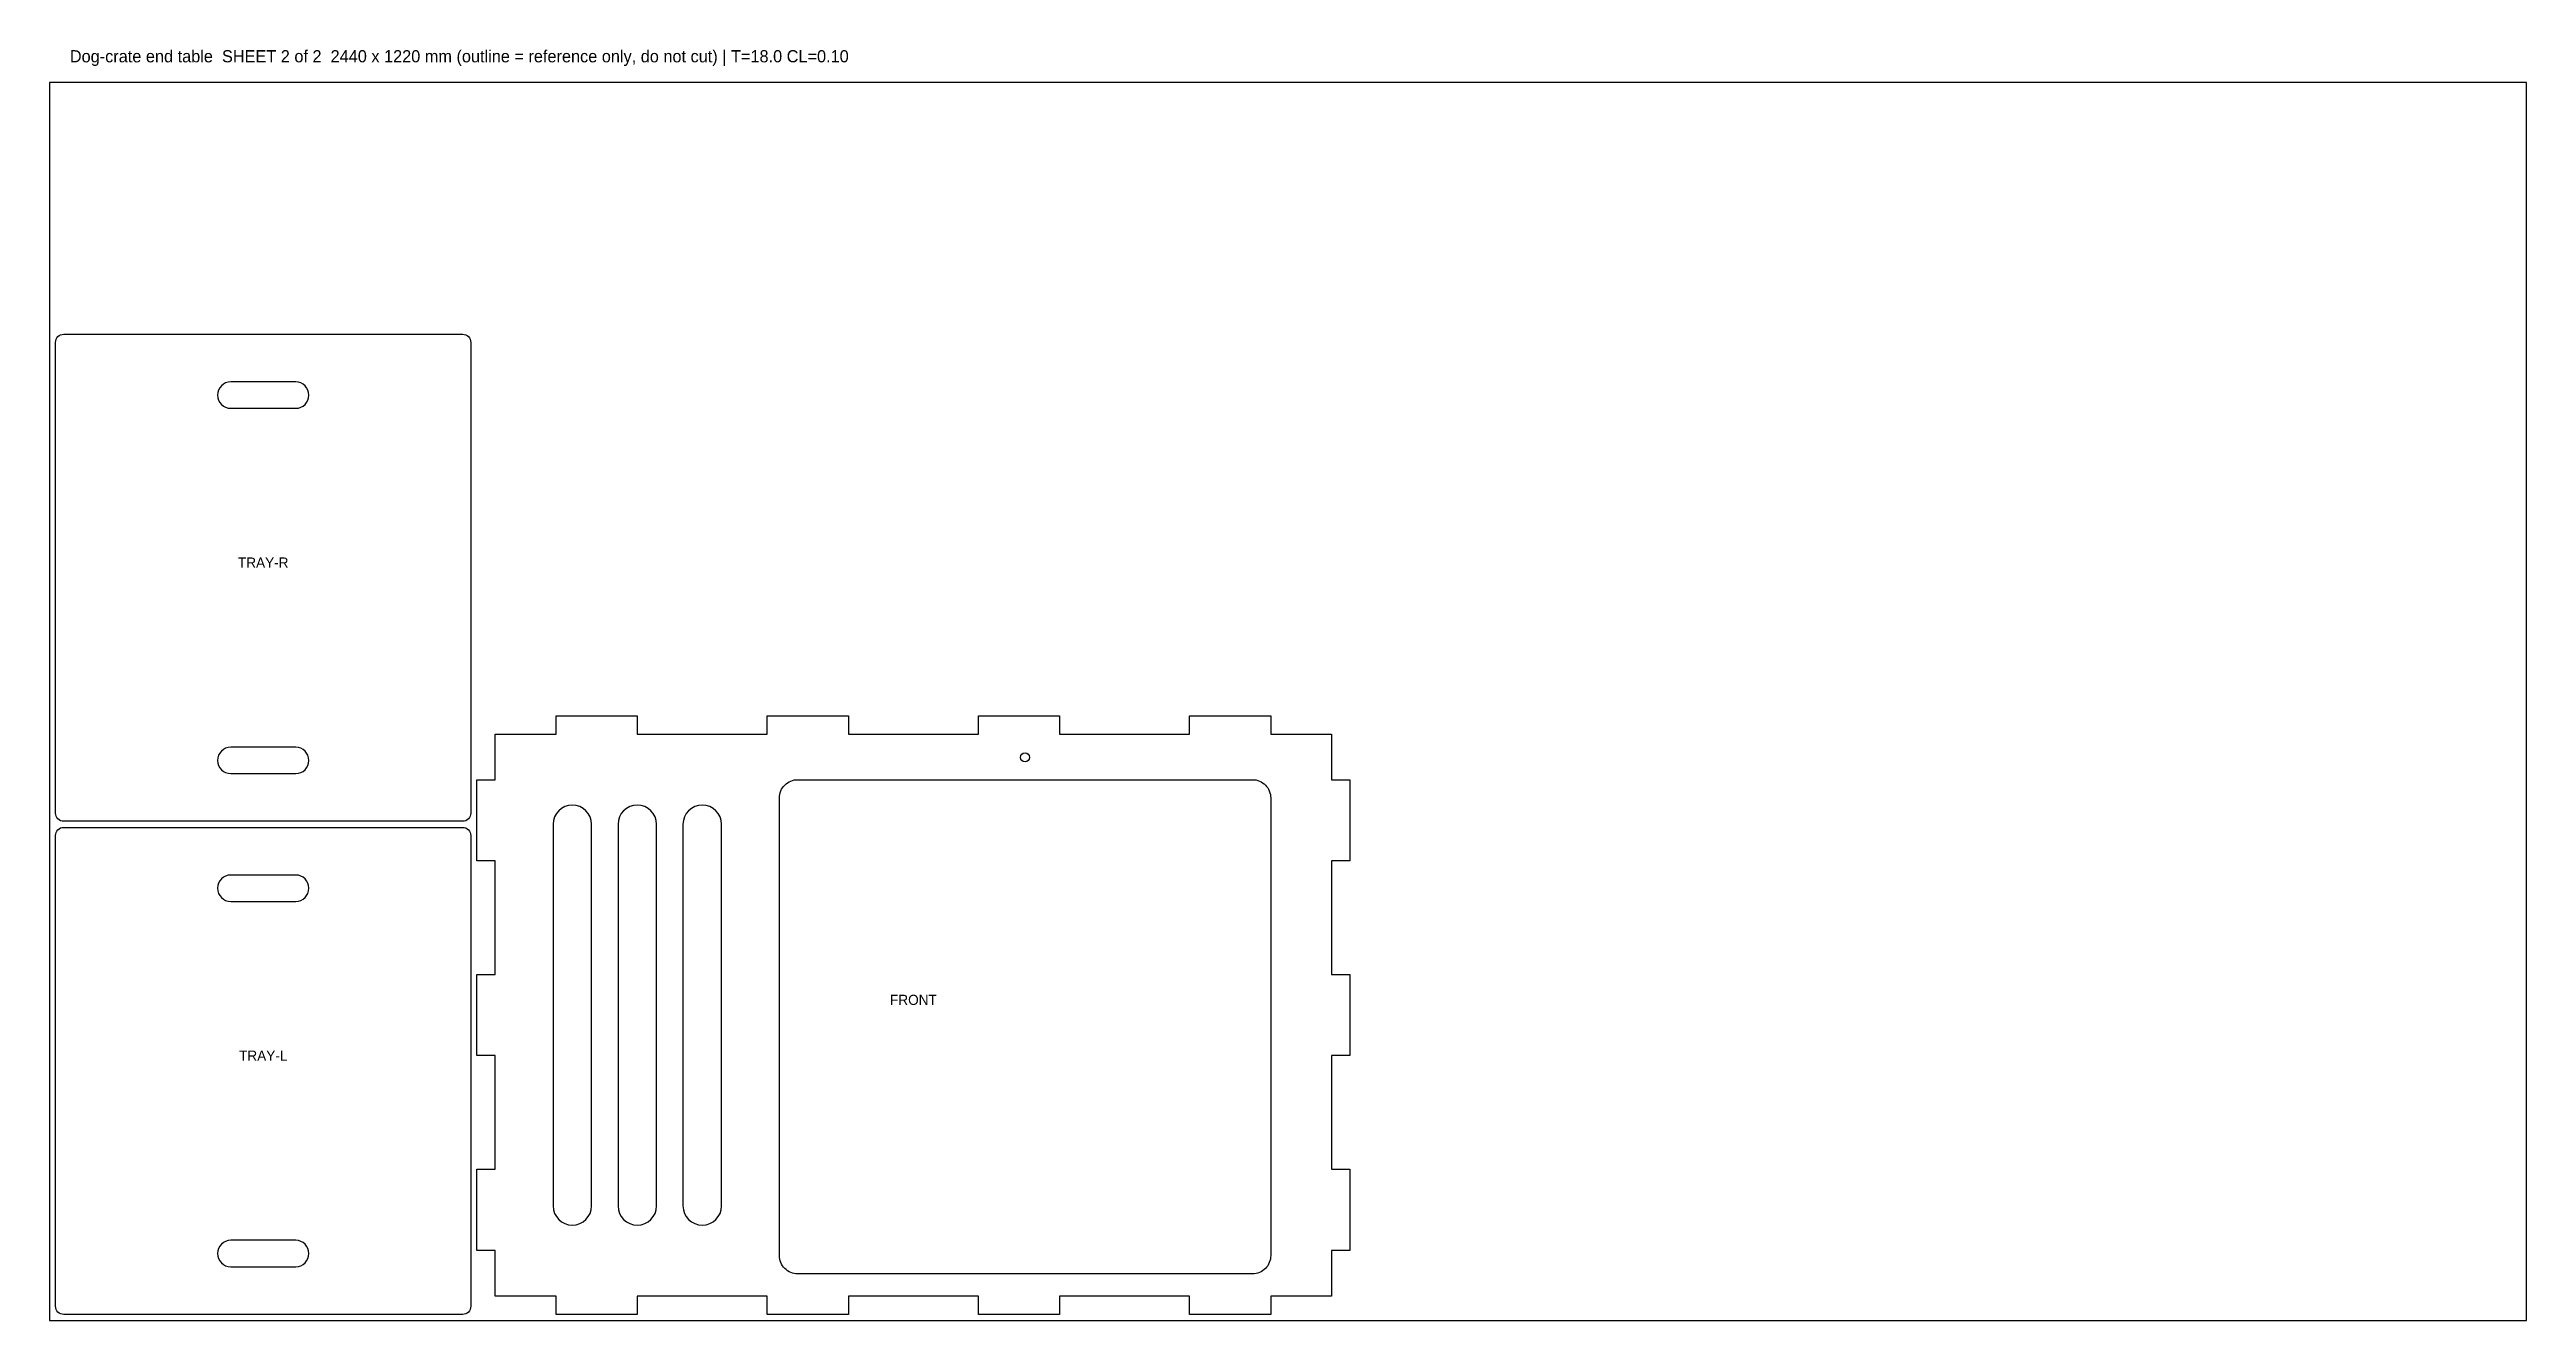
# Model space of a CAD drawing. Header units: millimetres. Extents: x 0 to 2440, y 0 to 1253.
import ezdxf
from ezdxf.enums import TextEntityAlignment as Align

# ---------------------------------------------------------------- set-up
doc = ezdxf.new("R2010")
doc.units = ezdxf.units.MM
doc.layers.add('CUT', color=1, linetype='Continuous')
doc.layers.add('LABELS', color=5, linetype='Continuous')

msp = doc.modelspace()

# ---------------------------------------------------------------- linework, layer by layer
at = {"layer": 'CUT'}
for points in [[(415, 500), (414.8, 498.4), (414.4, 496.9), (413.7, 495.6), (412.7, 494.3), (411.4, 493.3), (410.1, 492.6), (408.6, 492.2), (407, 492), (14, 492), (12.4, 492.2), (10.9, 492.6), (9.6, 493.3), (8.3, 494.3), (7.3, 495.6), (6.6, 496.9), (6.2, 498.4), (6, 500), (6, 964), (6.2, 965.6), (6.6, 967.1), (7.3, 968.4), (8.3, 969.7), (9.6, 970.7), (10.9, 971.4), (12.4, 971.8), (14, 972), (407, 972), (408.6, 971.8), (410.1, 971.4), (411.4, 970.7), (412.7, 969.7), (413.7, 968.4), (414.4, 967.1), (414.8, 965.6), (415, 964)], [(439, 24), (439, 69), (421, 69), (421, 149), (439, 149), (439, 261), (421, 261), (421, 341), (439, 341), (439, 453), (421, 453), (421, 533), (439, 533), (439, 578), (499, 578), (499, 596), (579, 596), (579, 578), (707, 578), (707, 596), (787, 596), (787, 578), (915, 578), (915, 596), (995, 596), (995, 578), (1123, 578), (1123, 596), (1203, 596), (1203, 578), (1263, 578), (1263, 533), (1281, 533), (1281, 453), (1263, 453), (1263, 341), (1281, 341), (1281, 261), (1263, 261), (1263, 149), (1281, 149), (1281, 69), (1263, 69), (1263, 24), (1203, 24), (1203, 6), (1123, 6), (1123, 24), (995, 24), (995, 6), (915, 6), (915, 24), (787, 24), (787, 6), (707, 6), (707, 24), (579, 24), (579, 6), (499, 6), (499, 24)], [(1185, 46), (737, 46), (735.2, 46.1), (733.5, 46.3), (731.8, 46.8), (730.1, 47.4), (728.5, 48.1), (727, 49), (725.6, 50.1), (724.3, 51.3), (723.1, 52.6), (722, 54), (721.1, 55.5), (720.4, 57.1), (719.8, 58.8), (719.3, 60.5), (719.1, 62.2), (719, 64), (719, 515), (719.1, 516.8), (719.3, 518.5), (719.8, 520.2), (720.4, 521.9), (721.1, 523.5), (722, 525), (723.1, 526.4), (724.3, 527.7), (725.6, 528.9), (727, 530), (728.5, 530.9), (730.1, 531.6), (731.8, 532.2), (733.5, 532.7), (735.2, 532.9), (737, 533), (1185, 533), (1186.8, 532.9), (1188.5, 532.7), (1190.2, 532.2), (1191.9, 531.6), (1193.5, 530.9), (1195, 530), (1196.4, 528.9), (1197.7, 527.7), (1198.9, 526.4), (1200, 525), (1200.9, 523.5), (1201.6, 521.9), (1202.2, 520.2), (1202.7, 518.5), (1202.9, 516.8), (1203, 515), (1203, 64), (1202.9, 62.2), (1202.7, 60.5), (1202.2, 58.8), (1201.6, 57.1), (1200.9, 55.5), (1200, 54), (1198.9, 52.6), (1197.7, 51.3), (1196.4, 50.1), (1195, 49), (1193.5, 48.1), (1191.9, 47.4), (1190.2, 46.8), (1188.5, 46.3), (1186.8, 46.1)], [(415, 14), (414.8, 12.4), (414.4, 10.9), (413.7, 9.6), (412.7, 8.3), (411.4, 7.3), (410.1, 6.6), (408.6, 6.2), (407, 6), (14, 6), (12.4, 6.2), (10.9, 6.6), (9.6, 7.3), (8.3, 8.3), (7.3, 9.6), (6.6, 10.9), (6.2, 12.4), (6, 14), (6, 478), (6.2, 479.6), (6.6, 481.1), (7.3, 482.4), (8.3, 483.7), (9.6, 484.7), (10.9, 485.4), (12.4, 485.8), (14, 486), (407, 486), (408.6, 485.8), (410.1, 485.4), (411.4, 484.7), (412.7, 483.7), (413.7, 482.4), (414.4, 481.1), (414.8, 479.6), (415, 478)]]:
    msp.add_lwpolyline(points, close=True, dxfattribs=at)
for points in [[(178.5, 899), (242.5, 899, 1), (242.5, 925), (178.5, 925, 1)], [(178.5, 539), (242.5, 539, 1), (242.5, 565), (178.5, 565, 1)], [(534, 113), (534, 489, 1), (496, 489), (496, 113, 1)], [(598, 113), (598, 489, 1), (560, 489), (560, 113, 1)], [(662, 113), (662, 489, 1), (624, 489), (624, 113, 1)], [(178.5, 413), (242.5, 413, 1), (242.5, 439), (178.5, 439, 1)], [(178.5, 53), (242.5, 53, 1), (242.5, 79), (178.5, 79, 1)]]:
    msp.add_lwpolyline(points, format="xyb", close=True, dxfattribs=at)
msp.add_circle((961, 555), 4.5, dxfattribs=at)
at = {"layer": 'LABELS'}
msp.add_lwpolyline([(0, 0), (2440, 0), (2440, 1220), (0, 1220)], close=True, dxfattribs=at)

# ---------------------------------------------------------------- texts
msp.add_text('Dog-crate end table  SHEET 2 of 2  2440 x 1220 mm (outline = reference only, do not cut) | T=18.0 CL=0.10', height=12, dxfattribs=at).set_placement((20, 1240))
for s, p in [('TRAY-R', (210.5, 747)), ('FRONT', (851, 316)), ('TRAY-L', (210.5, 261))]:
    msp.add_text(s, height=10, dxfattribs=at).set_placement(p, align=Align.MIDDLE_CENTER)

doc.saveas('drawing.dxf')
